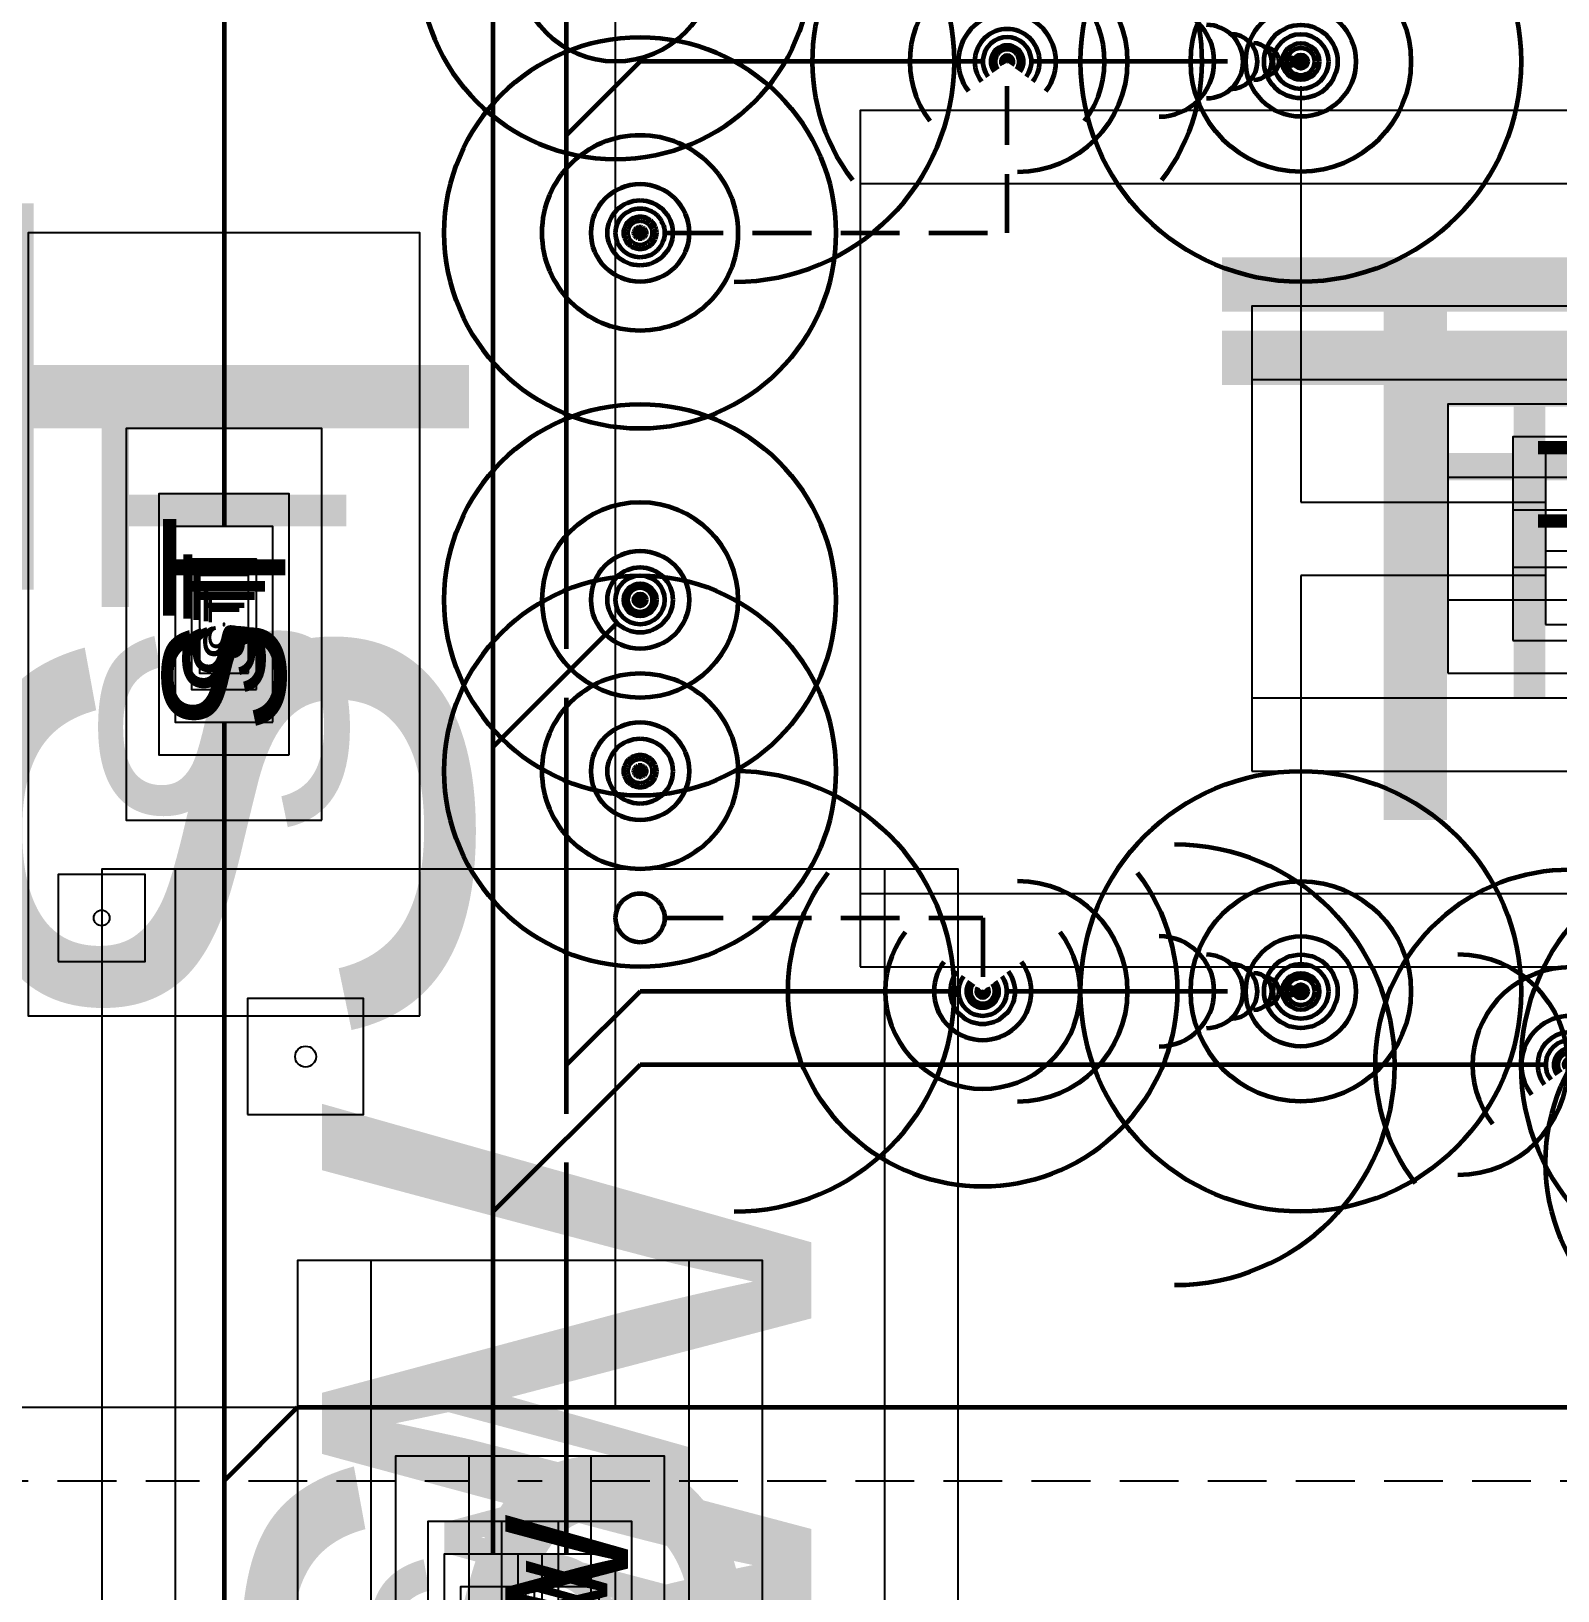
# Model space of a CAD drawing. Extents: x -3956 to 1666, y -2601 to 1886.
# Drawn here: x -837.6 to -650.5, y 681.2 to 872.5 of the extents above; entities that cross this region are included whole.
import ezdxf
from ezdxf.enums import TextEntityAlignment as Align

# ---------------------------------------------------------------- set-up
doc = ezdxf.new("R2010")
doc.units = 0
doc.header["$LTSCALE"] = 36
doc.header["$MEASUREMENT"] = 0
doc.linetypes.add('VENT', pattern=[0.30000000000000004, 0.2, -0.1])
for name, color, linetype in [('P-GD-N', 3, 'Continuous'), ('P-GD-N @ 128', 3, 'Continuous'), ('P-GD-N @ 96', 3, 'Continuous'), ('P-GV-N', 3, 'VENT'), ('P-TP-N', 4, 'Continuous'), ('P-TP-N @ 128', 4, 'Continuous'), ('P-TP-N @ 192', 4, 'Continuous'), ('P-TP-N @ 384', 4, 'Continuous'), ('P-TP-N @ 768', 4, 'Continuous'), ('P-TP-N @ 96', 4, 'Continuous')]:
    doc.layers.add(name, color=color, linetype=linetype)
for name, color, linetype, lineweight in [('P-KW-N', 1, 'Continuous', 60), ('P-KW-N @ 1 (1)', 1, 'Continuous', 60), ('P-KW-N @ 1 (2)', 1, 'Continuous', 60), ('P-KW-N @ 12', 1, 'Continuous', 60), ('P-KW-N @ 128', 1, 'Continuous', 60), ('P-KW-N @ 16', 1, 'Continuous', 60), ('P-KW-N @ 192', 1, 'Continuous', 60), ('P-KW-N @ 2', 1, 'Continuous', 60), ('P-KW-N @ 24', 1, 'Continuous', 60), ('P-KW-N @ 384', 1, 'Continuous', 60), ('P-KW-N @ 4', 1, 'Continuous', 60), ('P-KW-N @ 48', 1, 'Continuous', 60), ('P-KW-N @ 64', 1, 'Continuous', 60), ('P-KW-N @ 768', 1, 'Continuous', 60), ('P-KW-N @ 8', 1, 'Continuous', 60), ('P-KW-N @ 96', 1, 'Continuous', 60), ('P-SAN-N', 6, 'Continuous', 60), ('P-SAN-N @ 1 (1)', 6, 'Continuous', 60), ('P-SAN-N @ 1 (2)', 6, 'Continuous', 60), ('P-SAN-N @ 12', 6, 'Continuous', 60), ('P-SAN-N @ 128', 6, 'Continuous', 60), ('P-SAN-N @ 16', 6, 'Continuous', 60), ('P-SAN-N @ 192', 6, 'Continuous', 60), ('P-SAN-N @ 2', 6, 'Continuous', 60), ('P-SAN-N @ 24', 6, 'Continuous', 60), ('P-SAN-N @ 384', 6, 'Continuous', 60), ('P-SAN-N @ 4', 6, 'Continuous', 60), ('P-SAN-N @ 48', 6, 'Continuous', 60), ('P-SAN-N @ 64', 6, 'Continuous', 60), ('P-SAN-N @ 768', 6, 'Continuous', 60), ('P-SAN-N @ 8', 6, 'Continuous', 60), ('P-SAN-N @ 96', 6, 'Continuous', 60), ('P-SANV-N', 5, 'VENT', 60), ('P-SANV-N @ 1 (1)', 5, 'VENT', 60), ('P-SANV-N @ 1 (2)', 5, 'VENT', 60), ('P-SANV-N @ 12', 5, 'VENT', 60), ('P-SANV-N @ 128', 5, 'VENT', 60), ('P-SANV-N @ 16', 5, 'VENT', 60), ('P-SANV-N @ 192', 5, 'VENT', 60), ('P-SANV-N @ 2', 5, 'VENT', 60), ('P-SANV-N @ 24', 5, 'VENT', 60), ('P-SANV-N @ 384', 5, 'VENT', 60), ('P-SANV-N @ 4', 5, 'VENT', 60), ('P-SANV-N @ 48', 5, 'VENT', 60), ('P-SANV-N @ 64', 5, 'VENT', 60), ('P-SANV-N @ 768', 5, 'VENT', 60), ('P-SANV-N @ 8', 5, 'VENT', 60), ('P-SANV-N @ 96', 5, 'VENT', 60), ('P-STRM-N', 2, 'Continuous', 60), ('P-STRM-N @ 1 (1)', 2, 'Continuous', 60), ('P-STRM-N @ 1 (2)', 2, 'Continuous', 60), ('P-STRM-N @ 128', 2, 'Continuous', 60), ('P-STRM-N @ 192', 2, 'Continuous', 60), ('P-STRM-N @ 384', 2, 'Continuous', 60), ('P-STRM-N @ 48', 2, 'Continuous', 60), ('P-STRM-N @ 64', 2, 'Continuous', 60), ('P-STRM-N @ 768', 2, 'Continuous', 60), ('P-STRM-N @ 96', 2, 'Continuous', 60)]:
    doc.layers.add(name, color=color, linetype=linetype, lineweight=lineweight)
doc.styles.add('Arial', font='arial.ttf')

# ---------------------------------------------------------------- blocks, each defined once
blk = doc.blocks.new('*U17')
at = {"linetype": 'Continuous'}
blk.add_lwpolyline([(-0.05555774199920424, -0.05555774199920421), (0.05555774199920421, -0.05555774199920424), (0.05555774199920425, 0.05555774199920421), (-0.05555774199920416, 0.05555774199920427)], close=True, dxfattribs=at)
at = {"color": 7, "linetype": 'Continuous'}
blk.add_circle((0, 0), 0.01, dxfattribs=at)
blk = doc.blocks.new('*U1606')
at = {"layer": 'P-GD-N @ 128', "xscale": 128, "yscale": 128, "zscale": 128}
blk.add_blockref('*U17', (-804.0000000149366, 746.7428015229966), dxfattribs=at)
at = {"layer": 'P-GD-N @ 96', "xscale": 96, "yscale": 96, "zscale": 96}
blk.add_blockref('*U17', (-829.0000000149366, 763.7428015229962), dxfattribs=at)
blk = doc.blocks.new('*U7')
blk.add_circle((0, 0), 0.03125)
blk = doc.blocks.new('*U1681')
at = {"layer": 'P-KW-N @ 1 (1)'}
blk.add_blockref('*U7', (-766.0000000149366, 880.7428015229962), dxfattribs=at)
at = {"layer": 'P-KW-N @ 1 (2)'}
blk.add_blockref('*U7', (-766.0000000149366, 880.7428015229962), dxfattribs=at)
at = {"layer": 'P-KW-N @ 12', "xscale": 12, "yscale": 12, "zscale": 12}
blk.add_blockref('*U7', (-766.0000000149366, 880.7428015229962), dxfattribs=at)
at = {"layer": 'P-KW-N @ 128', "xscale": 128, "yscale": 128, "zscale": 128}
blk.add_blockref('*U7', (-766.0000000149366, 880.7428015229962), dxfattribs=at)
at = {"layer": 'P-KW-N @ 16', "xscale": 16, "yscale": 16, "zscale": 16}
blk.add_blockref('*U7', (-766.0000000149366, 880.7428015229962), dxfattribs=at)
at = {"layer": 'P-KW-N @ 192', "xscale": 192, "yscale": 192, "zscale": 192}
blk.add_blockref('*U7', (-766.0000000149366, 880.7428015229962), dxfattribs=at)
at = {"layer": 'P-KW-N @ 2', "xscale": 2, "yscale": 2, "zscale": 2}
blk.add_blockref('*U7', (-766.0000000149366, 880.7428015229962), dxfattribs=at)
at = {"layer": 'P-KW-N @ 24', "xscale": 24, "yscale": 24, "zscale": 24}
blk.add_blockref('*U7', (-766.0000000149366, 880.7428015229962), dxfattribs=at)
at = {"layer": 'P-KW-N @ 384', "xscale": 384, "yscale": 384, "zscale": 384}
blk.add_blockref('*U7', (-766.0000000149366, 880.7428015229962), dxfattribs=at)
at = {"layer": 'P-KW-N @ 4', "xscale": 4, "yscale": 4, "zscale": 4}
blk.add_blockref('*U7', (-766.0000000149366, 880.7428015229962), dxfattribs=at)
at = {"layer": 'P-KW-N @ 48', "xscale": 48, "yscale": 48, "zscale": 48}
blk.add_blockref('*U7', (-766.0000000149366, 880.7428015229962), dxfattribs=at)
at = {"layer": 'P-KW-N @ 64', "xscale": 64, "yscale": 64, "zscale": 64}
blk.add_blockref('*U7', (-766.0000000149366, 880.7428015229962), dxfattribs=at)
at = {"layer": 'P-KW-N @ 768', "xscale": 768, "yscale": 768, "zscale": 768}
blk.add_blockref('*U7', (-766.0000000149366, 880.7428015229962), dxfattribs=at)
at = {"layer": 'P-KW-N @ 8', "xscale": 8, "yscale": 8, "zscale": 8}
blk.add_blockref('*U7', (-766.0000000149366, 880.7428015229962), dxfattribs=at)
at = {"layer": 'P-KW-N @ 96', "xscale": 96, "yscale": 96, "zscale": 96}
blk.add_blockref('*U7', (-763.0000000149366, 883.7428015229962), dxfattribs=at)
blk = doc.blocks.new('*U20')
at = {"linetype": 'Continuous'}
blk.add_circle((0, 0), 0.03515625, dxfattribs=at)
blk.add_arc((0.09046299364832541, 2.556089733746285e-18), 0.03515625, 90, 270, dxfattribs=at)
blk = doc.blocks.new('*U1684')
at = {"layer": 'P-KW-N @ 1 (1)', "rotation": 180}
blk.add_blockref('*U20', (-682.0000000149366, 868.7428015229962), dxfattribs=at)
at = {"layer": 'P-KW-N @ 1 (2)', "rotation": 180}
blk.add_blockref('*U20', (-682.0000000149366, 868.7428015229962), dxfattribs=at)
at = {"layer": 'P-KW-N @ 12', "xscale": 12, "yscale": 12, "zscale": 12, "rotation": 180}
blk.add_blockref('*U20', (-682.0000000149366, 868.7428015229962), dxfattribs=at)
at = {"layer": 'P-KW-N @ 128', "xscale": 128, "yscale": 128, "zscale": 128, "rotation": 180}
blk.add_blockref('*U20', (-682.0000000149366, 868.7428015229962), dxfattribs=at)
at = {"layer": 'P-KW-N @ 16', "xscale": 16, "yscale": 16, "zscale": 16, "rotation": 180}
blk.add_blockref('*U20', (-682.0000000149366, 868.7428015229962), dxfattribs=at)
at = {"layer": 'P-KW-N @ 192', "xscale": 192, "yscale": 192, "zscale": 192, "rotation": 180}
blk.add_blockref('*U20', (-682.0000000149366, 868.7428015229962), dxfattribs=at)
at = {"layer": 'P-KW-N @ 2', "xscale": 2, "yscale": 2, "zscale": 2, "rotation": 180}
blk.add_blockref('*U20', (-682.0000000149366, 868.7428015229962), dxfattribs=at)
at = {"layer": 'P-KW-N @ 24', "xscale": 24, "yscale": 24, "zscale": 24, "rotation": 180}
blk.add_blockref('*U20', (-682.0000000149366, 868.7428015229962), dxfattribs=at)
at = {"layer": 'P-KW-N @ 384', "xscale": 384, "yscale": 384, "zscale": 384, "rotation": 180}
blk.add_blockref('*U20', (-682.0000000149366, 868.7428015229962), dxfattribs=at)
at = {"layer": 'P-KW-N @ 4', "xscale": 4, "yscale": 4, "zscale": 4, "rotation": 180}
blk.add_blockref('*U20', (-682.0000000149366, 868.7428015229962), dxfattribs=at)
at = {"layer": 'P-KW-N @ 48', "xscale": 48, "yscale": 48, "zscale": 48, "rotation": 180}
blk.add_blockref('*U20', (-682.0000000149366, 868.7428015229962), dxfattribs=at)
at = {"layer": 'P-KW-N @ 64', "xscale": 64, "yscale": 64, "zscale": 64, "rotation": 180}
blk.add_blockref('*U20', (-682.0000000149366, 868.7428015229962), dxfattribs=at)
at = {"layer": 'P-KW-N @ 768', "xscale": 768, "yscale": 768, "zscale": 768, "rotation": 180}
blk.add_blockref('*U20', (-682.0000000149366, 868.7428015229962), dxfattribs=at)
at = {"layer": 'P-KW-N @ 8', "xscale": 8, "yscale": 8, "zscale": 8, "rotation": 180}
blk.add_blockref('*U20', (-682.0000000149366, 868.7428015229962), dxfattribs=at)
at = {"layer": 'P-KW-N @ 96', "xscale": 96, "yscale": 96, "zscale": 96, "rotation": 180}
blk.add_blockref('*U20', (-682.0000000149366, 868.7428015229962), dxfattribs=at)
blk = doc.blocks.new('*U1685')
at = {"layer": 'P-KW-N @ 1 (1)', "rotation": 180}
blk.add_blockref('*U20', (-682.0000000149366, 754.7428015229962), dxfattribs=at)
at = {"layer": 'P-KW-N @ 1 (2)', "rotation": 180}
blk.add_blockref('*U20', (-682.0000000149366, 754.7428015229962), dxfattribs=at)
at = {"layer": 'P-KW-N @ 12', "xscale": 12, "yscale": 12, "zscale": 12, "rotation": 180}
blk.add_blockref('*U20', (-682.0000000149366, 754.7428015229962), dxfattribs=at)
at = {"layer": 'P-KW-N @ 128', "xscale": 128, "yscale": 128, "zscale": 128, "rotation": 180}
blk.add_blockref('*U20', (-682.0000000149366, 754.7428015229962), dxfattribs=at)
at = {"layer": 'P-KW-N @ 16', "xscale": 16, "yscale": 16, "zscale": 16, "rotation": 180}
blk.add_blockref('*U20', (-682.0000000149366, 754.7428015229962), dxfattribs=at)
at = {"layer": 'P-KW-N @ 192', "xscale": 192, "yscale": 192, "zscale": 192, "rotation": 180}
blk.add_blockref('*U20', (-682.0000000149366, 754.7428015229962), dxfattribs=at)
at = {"layer": 'P-KW-N @ 2', "xscale": 2, "yscale": 2, "zscale": 2, "rotation": 180}
blk.add_blockref('*U20', (-682.0000000149366, 754.7428015229962), dxfattribs=at)
at = {"layer": 'P-KW-N @ 24', "xscale": 24, "yscale": 24, "zscale": 24, "rotation": 180}
blk.add_blockref('*U20', (-682.0000000149366, 754.7428015229962), dxfattribs=at)
at = {"layer": 'P-KW-N @ 384', "xscale": 384, "yscale": 384, "zscale": 384, "rotation": 180}
blk.add_blockref('*U20', (-682.0000000149366, 754.7428015229962), dxfattribs=at)
at = {"layer": 'P-KW-N @ 4', "xscale": 4, "yscale": 4, "zscale": 4, "rotation": 180}
blk.add_blockref('*U20', (-682.0000000149366, 754.7428015229962), dxfattribs=at)
at = {"layer": 'P-KW-N @ 48', "xscale": 48, "yscale": 48, "zscale": 48, "rotation": 180}
blk.add_blockref('*U20', (-682.0000000149366, 754.7428015229962), dxfattribs=at)
at = {"layer": 'P-KW-N @ 64', "xscale": 64, "yscale": 64, "zscale": 64, "rotation": 180}
blk.add_blockref('*U20', (-682.0000000149366, 754.7428015229962), dxfattribs=at)
at = {"layer": 'P-KW-N @ 768', "xscale": 768, "yscale": 768, "zscale": 768, "rotation": 180}
blk.add_blockref('*U20', (-682.0000000149366, 754.7428015229962), dxfattribs=at)
at = {"layer": 'P-KW-N @ 8', "xscale": 8, "yscale": 8, "zscale": 8, "rotation": 180}
blk.add_blockref('*U20', (-682.0000000149366, 754.7428015229962), dxfattribs=at)
at = {"layer": 'P-KW-N @ 96', "xscale": 96, "yscale": 96, "zscale": 96, "rotation": 180}
blk.add_blockref('*U20', (-682.0000000149366, 754.7428015229962), dxfattribs=at)
blk = doc.blocks.new('*U1686')
at = {"layer": 'P-SAN-N @ 1 (1)'}
blk.add_blockref('*U7', (-763.0000000149366, 802.7428015229962), dxfattribs=at)
at = {"layer": 'P-SAN-N @ 1 (2)'}
blk.add_blockref('*U7', (-763.0000000149366, 802.7428015229962), dxfattribs=at)
at = {"layer": 'P-SAN-N @ 12', "xscale": 12, "yscale": 12, "zscale": 12}
blk.add_blockref('*U7', (-763.0000000149366, 802.7428015229962), dxfattribs=at)
at = {"layer": 'P-SAN-N @ 128', "xscale": 128, "yscale": 128, "zscale": 128}
blk.add_blockref('*U7', (-763.0000000149366, 802.7428015229962), dxfattribs=at)
at = {"layer": 'P-SAN-N @ 16', "xscale": 16, "yscale": 16, "zscale": 16}
blk.add_blockref('*U7', (-763.0000000149366, 802.7428015229962), dxfattribs=at)
at = {"layer": 'P-SAN-N @ 192', "xscale": 192, "yscale": 192, "zscale": 192}
blk.add_blockref('*U7', (-763.0000000149366, 802.7428015229962), dxfattribs=at)
at = {"layer": 'P-SAN-N @ 2', "xscale": 2, "yscale": 2, "zscale": 2}
blk.add_blockref('*U7', (-763.0000000149366, 802.7428015229962), dxfattribs=at)
at = {"layer": 'P-SAN-N @ 24', "xscale": 24, "yscale": 24, "zscale": 24}
blk.add_blockref('*U7', (-763.0000000149366, 802.7428015229962), dxfattribs=at)
at = {"layer": 'P-SAN-N @ 384', "xscale": 384, "yscale": 384, "zscale": 384}
blk.add_blockref('*U7', (-763.0000000149366, 802.7428015229962), dxfattribs=at)
at = {"layer": 'P-SAN-N @ 4', "xscale": 4, "yscale": 4, "zscale": 4}
blk.add_blockref('*U7', (-763.0000000149366, 802.7428015229962), dxfattribs=at)
at = {"layer": 'P-SAN-N @ 48', "xscale": 48, "yscale": 48, "zscale": 48}
blk.add_blockref('*U7', (-763.0000000149366, 802.7428015229962), dxfattribs=at)
at = {"layer": 'P-SAN-N @ 64', "xscale": 64, "yscale": 64, "zscale": 64}
blk.add_blockref('*U7', (-763.0000000149366, 802.7428015229962), dxfattribs=at)
at = {"layer": 'P-SAN-N @ 768', "xscale": 768, "yscale": 768, "zscale": 768}
blk.add_blockref('*U7', (-763.0000000149366, 802.7428015229962), dxfattribs=at)
at = {"layer": 'P-SAN-N @ 8', "xscale": 8, "yscale": 8, "zscale": 8}
blk.add_blockref('*U7', (-763.0000000149366, 802.7428015229962), dxfattribs=at)
at = {"layer": 'P-SAN-N @ 96', "xscale": 96, "yscale": 96, "zscale": 96}
blk.add_blockref('*U7', (-763.0000000149366, 802.7428015229962), dxfattribs=at)
blk = doc.blocks.new('*U1687')
at = {"layer": 'P-SAN-N @ 1 (1)', "rotation": 180}
blk.add_blockref('*U20', (-628.0000000149366, 745.7428015229962), dxfattribs=at)
at = {"layer": 'P-SAN-N @ 1 (2)', "rotation": 180}
blk.add_blockref('*U20', (-628.0000000149366, 745.7428015229962), dxfattribs=at)
at = {"layer": 'P-SAN-N @ 12', "xscale": 12, "yscale": 12, "zscale": 12, "rotation": 180}
blk.add_blockref('*U20', (-628.0000000149366, 745.7428015229962), dxfattribs=at)
at = {"layer": 'P-SAN-N @ 128', "xscale": 128, "yscale": 128, "zscale": 128, "rotation": 180}
blk.add_blockref('*U20', (-628.0000000149366, 745.7428015229962), dxfattribs=at)
at = {"layer": 'P-SAN-N @ 16', "xscale": 16, "yscale": 16, "zscale": 16, "rotation": 180}
blk.add_blockref('*U20', (-628.0000000149366, 745.7428015229962), dxfattribs=at)
at = {"layer": 'P-SAN-N @ 192', "xscale": 192, "yscale": 192, "zscale": 192, "rotation": 180}
blk.add_blockref('*U20', (-628.0000000149366, 745.7428015229962), dxfattribs=at)
at = {"layer": 'P-SAN-N @ 2', "xscale": 2, "yscale": 2, "zscale": 2, "rotation": 180}
blk.add_blockref('*U20', (-628.0000000149366, 745.7428015229962), dxfattribs=at)
at = {"layer": 'P-SAN-N @ 24', "xscale": 24, "yscale": 24, "zscale": 24, "rotation": 180}
blk.add_blockref('*U20', (-628.0000000149366, 745.7428015229962), dxfattribs=at)
at = {"layer": 'P-SAN-N @ 384', "xscale": 384, "yscale": 384, "zscale": 384, "rotation": 180}
blk.add_blockref('*U20', (-628.0000000149366, 745.7428015229962), dxfattribs=at)
at = {"layer": 'P-SAN-N @ 4', "xscale": 4, "yscale": 4, "zscale": 4, "rotation": 180}
blk.add_blockref('*U20', (-628.0000000149366, 745.7428015229962), dxfattribs=at)
at = {"layer": 'P-SAN-N @ 48', "xscale": 48, "yscale": 48, "zscale": 48, "rotation": 180}
blk.add_blockref('*U20', (-628.0000000149366, 745.7428015229962), dxfattribs=at)
at = {"layer": 'P-SAN-N @ 64', "xscale": 64, "yscale": 64, "zscale": 64, "rotation": 180}
blk.add_blockref('*U20', (-628.0000000149366, 745.7428015229962), dxfattribs=at)
at = {"layer": 'P-SAN-N @ 768', "xscale": 768, "yscale": 768, "zscale": 768, "rotation": 180}
blk.add_blockref('*U20', (-628.0000000149366, 745.7428015229962), dxfattribs=at)
at = {"layer": 'P-SAN-N @ 8', "xscale": 8, "yscale": 8, "zscale": 8, "rotation": 180}
blk.add_blockref('*U20', (-628.0000000149366, 745.7428015229962), dxfattribs=at)
at = {"layer": 'P-SAN-N @ 96', "xscale": 96, "yscale": 96, "zscale": 96, "rotation": 180}
blk.add_blockref('*U20', (-628.0000000149366, 745.7428015229962), dxfattribs=at)
blk = doc.blocks.new('*U1712')
at = {"layer": 'P-SANV-N @ 1 (1)'}
blk.add_blockref('*U7', (-628.0000000149366, 733.7428015229962), dxfattribs=at)
at = {"layer": 'P-SANV-N @ 1 (2)'}
blk.add_blockref('*U7', (-628.0000000149366, 733.7428015229962), dxfattribs=at)
at = {"layer": 'P-SANV-N @ 12', "xscale": 12, "yscale": 12, "zscale": 12}
blk.add_blockref('*U7', (-628.0000000149366, 733.7428015229962), dxfattribs=at)
at = {"layer": 'P-SANV-N @ 128', "xscale": 128, "yscale": 128, "zscale": 128}
blk.add_blockref('*U7', (-628.0000000149366, 733.7428015229962), dxfattribs=at)
at = {"layer": 'P-SANV-N @ 16', "xscale": 16, "yscale": 16, "zscale": 16}
blk.add_blockref('*U7', (-628.0000000149366, 733.7428015229962), dxfattribs=at)
at = {"layer": 'P-SANV-N @ 192', "xscale": 192, "yscale": 192, "zscale": 192}
blk.add_blockref('*U7', (-628.0000000149366, 733.7428015229962), dxfattribs=at)
at = {"layer": 'P-SANV-N @ 2', "xscale": 2, "yscale": 2, "zscale": 2}
blk.add_blockref('*U7', (-628.0000000149366, 733.7428015229962), dxfattribs=at)
at = {"layer": 'P-SANV-N @ 24', "xscale": 24, "yscale": 24, "zscale": 24}
blk.add_blockref('*U7', (-628.0000000149366, 733.7428015229962), dxfattribs=at)
at = {"layer": 'P-SANV-N @ 384', "xscale": 384, "yscale": 384, "zscale": 384}
blk.add_blockref('*U7', (-628.0000000149366, 733.7428015229962), dxfattribs=at)
at = {"layer": 'P-SANV-N @ 4', "xscale": 4, "yscale": 4, "zscale": 4}
blk.add_blockref('*U7', (-628.0000000149366, 733.7428015229962), dxfattribs=at)
at = {"layer": 'P-SANV-N @ 48', "xscale": 48, "yscale": 48, "zscale": 48}
blk.add_blockref('*U7', (-628.0000000149366, 733.7428015229962), dxfattribs=at)
at = {"layer": 'P-SANV-N @ 64', "xscale": 64, "yscale": 64, "zscale": 64}
blk.add_blockref('*U7', (-628.0000000149366, 733.7428015229962), dxfattribs=at)
at = {"layer": 'P-SANV-N @ 768', "xscale": 768, "yscale": 768, "zscale": 768}
blk.add_blockref('*U7', (-628.0000000149366, 733.7428015229962), dxfattribs=at)
at = {"layer": 'P-SANV-N @ 8', "xscale": 8, "yscale": 8, "zscale": 8}
blk.add_blockref('*U7', (-628.0000000149366, 733.7428015229962), dxfattribs=at)
at = {"layer": 'P-SANV-N @ 96', "xscale": 96, "yscale": 96, "zscale": 96}
blk.add_blockref('*U7', (-628.0000000149366, 733.7428015229962), dxfattribs=at)
blk = doc.blocks.new('*U1713')
at = {"layer": 'P-SANV-N @ 1 (1)'}
blk.add_blockref('*U7', (-763.0000000149366, 781.7428015229962), dxfattribs=at)
at = {"layer": 'P-SANV-N @ 1 (2)'}
blk.add_blockref('*U7', (-763.0000000149366, 781.7428015229962), dxfattribs=at)
at = {"layer": 'P-SANV-N @ 12', "xscale": 12, "yscale": 12, "zscale": 12}
blk.add_blockref('*U7', (-763.0000000149366, 781.7428015229962), dxfattribs=at)
at = {"layer": 'P-SANV-N @ 128', "xscale": 128, "yscale": 128, "zscale": 128}
blk.add_blockref('*U7', (-763.0000000149366, 781.7428015229962), dxfattribs=at)
at = {"layer": 'P-SANV-N @ 16', "xscale": 16, "yscale": 16, "zscale": 16}
blk.add_blockref('*U7', (-763.0000000149366, 781.7428015229962), dxfattribs=at)
at = {"layer": 'P-SANV-N @ 192', "xscale": 192, "yscale": 192, "zscale": 192}
blk.add_blockref('*U7', (-763.0000000149366, 781.7428015229962), dxfattribs=at)
at = {"layer": 'P-SANV-N @ 2', "xscale": 2, "yscale": 2, "zscale": 2}
blk.add_blockref('*U7', (-763.0000000149366, 781.7428015229962), dxfattribs=at)
at = {"layer": 'P-SANV-N @ 24', "xscale": 24, "yscale": 24, "zscale": 24}
blk.add_blockref('*U7', (-763.0000000149366, 781.7428015229962), dxfattribs=at)
at = {"layer": 'P-SANV-N @ 384', "xscale": 384, "yscale": 384, "zscale": 384}
blk.add_blockref('*U7', (-763.0000000149366, 781.7428015229962), dxfattribs=at)
at = {"layer": 'P-SANV-N @ 4', "xscale": 4, "yscale": 4, "zscale": 4}
blk.add_blockref('*U7', (-763.0000000149366, 781.7428015229962), dxfattribs=at)
at = {"layer": 'P-SANV-N @ 48', "xscale": 48, "yscale": 48, "zscale": 48}
blk.add_blockref('*U7', (-763.0000000149366, 781.7428015229962), dxfattribs=at)
at = {"layer": 'P-SANV-N @ 64', "xscale": 64, "yscale": 64, "zscale": 64}
blk.add_blockref('*U7', (-763.0000000149366, 781.7428015229962), dxfattribs=at)
at = {"layer": 'P-SANV-N @ 768', "xscale": 768, "yscale": 768, "zscale": 768}
blk.add_blockref('*U7', (-763.0000000149366, 781.7428015229962), dxfattribs=at)
at = {"layer": 'P-SANV-N @ 8', "xscale": 8, "yscale": 8, "zscale": 8}
blk.add_blockref('*U7', (-763.0000000149366, 781.7428015229962), dxfattribs=at)
at = {"layer": 'P-SANV-N @ 96', "xscale": 96, "yscale": 96, "zscale": 96}
blk.add_blockref('*U7', (-763.0000000149366, 763.7428015229962), dxfattribs=at)
blk = doc.blocks.new('*U1714')
at = {"layer": 'P-SANV-N @ 1 (1)'}
blk.add_blockref('*U7', (-763.0000000149366, 847.7428015229962), dxfattribs=at)
at = {"layer": 'P-SANV-N @ 1 (2)'}
blk.add_blockref('*U7', (-763.0000000149366, 847.7428015229962), dxfattribs=at)
at = {"layer": 'P-SANV-N @ 12', "xscale": 12, "yscale": 12, "zscale": 12}
blk.add_blockref('*U7', (-763.0000000149366, 847.7428015229962), dxfattribs=at)
at = {"layer": 'P-SANV-N @ 128', "xscale": 128, "yscale": 128, "zscale": 128}
blk.add_blockref('*U7', (-763.0000000149366, 847.7428015229962), dxfattribs=at)
at = {"layer": 'P-SANV-N @ 16', "xscale": 16, "yscale": 16, "zscale": 16}
blk.add_blockref('*U7', (-763.0000000149366, 847.7428015229962), dxfattribs=at)
at = {"layer": 'P-SANV-N @ 192', "xscale": 192, "yscale": 192, "zscale": 192}
blk.add_blockref('*U7', (-763.0000000149366, 847.7428015229962), dxfattribs=at)
at = {"layer": 'P-SANV-N @ 2', "xscale": 2, "yscale": 2, "zscale": 2}
blk.add_blockref('*U7', (-763.0000000149366, 847.7428015229962), dxfattribs=at)
at = {"layer": 'P-SANV-N @ 24', "xscale": 24, "yscale": 24, "zscale": 24}
blk.add_blockref('*U7', (-763.0000000149366, 847.7428015229962), dxfattribs=at)
at = {"layer": 'P-SANV-N @ 384', "xscale": 384, "yscale": 384, "zscale": 384}
blk.add_blockref('*U7', (-763.0000000149366, 847.7428015229962), dxfattribs=at)
at = {"layer": 'P-SANV-N @ 4', "xscale": 4, "yscale": 4, "zscale": 4}
blk.add_blockref('*U7', (-763.0000000149366, 847.7428015229962), dxfattribs=at)
at = {"layer": 'P-SANV-N @ 48', "xscale": 48, "yscale": 48, "zscale": 48}
blk.add_blockref('*U7', (-763.0000000149366, 847.7428015229962), dxfattribs=at)
at = {"layer": 'P-SANV-N @ 64', "xscale": 64, "yscale": 64, "zscale": 64}
blk.add_blockref('*U7', (-763.0000000149366, 847.7428015229962), dxfattribs=at)
at = {"layer": 'P-SANV-N @ 768', "xscale": 768, "yscale": 768, "zscale": 768}
blk.add_blockref('*U7', (-763.0000000149366, 847.7428015229962), dxfattribs=at)
at = {"layer": 'P-SANV-N @ 8', "xscale": 8, "yscale": 8, "zscale": 8}
blk.add_blockref('*U7', (-763.0000000149366, 847.7428015229962), dxfattribs=at)
at = {"layer": 'P-SANV-N @ 96', "xscale": 96, "yscale": 96, "zscale": 96}
blk.add_blockref('*U7', (-763.0000000149366, 847.7428015229962), dxfattribs=at)
blk = doc.blocks.new('*U87')
at = {"layer": 'DEFPOINTS'}
blk.add_lwpolyline([(-0.125, -0.06249999999999999), (0.125, -0.06249999999999998), (0.125, 0.06250000000000003), (-0.125, 0.0625)], close=True, dxfattribs=at)
at = {"style": 'Arial'}
blk.add_text('KW', height=0.078125, dxfattribs=at).set_placement((-4.679650337079282e-17, 1.387778780781446e-17), align=Align.MIDDLE)
blk = doc.blocks.new('*U1752')
at = {"layer": 'P-KW-N @ 1 (1)', "linetype": 'ByBlock', "lineweight": -2, "rotation": 90}
blk.add_blockref('*U87', (-772.0000000149366, 673.7428015229962), dxfattribs=at)
at = {"layer": 'P-KW-N @ 1 (2)', "linetype": 'ByBlock', "lineweight": -2, "rotation": 90}
blk.add_blockref('*U87', (-772.0000000149366, 673.7428015229962), dxfattribs=at)
at = {"layer": 'P-KW-N @ 128', "linetype": 'ByBlock', "lineweight": -2, "xscale": 128, "yscale": 128, "zscale": 128, "rotation": 90}
blk.add_blockref('*U87', (-772.0000000149366, 673.7428015229962), dxfattribs=at)
at = {"layer": 'P-KW-N @ 192', "linetype": 'ByBlock', "lineweight": -2, "xscale": 192, "yscale": 192, "zscale": 192, "rotation": 90}
blk.add_blockref('*U87', (-772.0000000149366, 673.7428015229962), dxfattribs=at)
at = {"layer": 'P-KW-N @ 384', "linetype": 'ByBlock', "lineweight": -2, "xscale": 384, "yscale": 384, "zscale": 384, "rotation": 90}
blk.add_blockref('*U87', (-772.0000000149366, 673.7428015229962), dxfattribs=at)
at = {"layer": 'P-KW-N @ 48', "linetype": 'ByBlock', "lineweight": -2, "xscale": 48, "yscale": 48, "zscale": 48, "rotation": 90}
blk.add_blockref('*U87', (-772.0000000149366, 673.7428015229962), dxfattribs=at)
at = {"layer": 'P-KW-N @ 64', "linetype": 'ByBlock', "lineweight": -2, "xscale": 64, "yscale": 64, "zscale": 64, "rotation": 90}
blk.add_blockref('*U87', (-772.0000000149366, 673.7428015229962), dxfattribs=at)
at = {"layer": 'P-KW-N @ 768', "linetype": 'ByBlock', "lineweight": -2, "xscale": 768, "yscale": 768, "zscale": 768, "rotation": 90}
blk.add_blockref('*U87', (-772.0000000149366, 673.7428015229962), dxfattribs=at)
at = {"layer": 'P-KW-N @ 96', "linetype": 'ByBlock', "lineweight": -2, "xscale": 96, "yscale": 96, "zscale": 96, "rotation": 90}
blk.add_blockref('*U87', (-772.0000000149366, 673.7428015229962), dxfattribs=at)
blk = doc.blocks.new('*U68')
at = {"layer": 'DEFPOINTS'}
blk.add_lwpolyline([(-0.125, -0.06249999999999999), (0.125, -0.06249999999999998), (0.125, 0.06250000000000003), (-0.125, 0.0625)], close=True, dxfattribs=at)
at = {"style": 'Arial'}
blk.add_text('S', height=0.078125, dxfattribs=at).set_placement((-2.383437588677995e-17, 0), align=Align.MIDDLE)
blk = doc.blocks.new('*U1753')
at = {"layer": 'P-SAN-N @ 1 (1)', "linetype": 'ByBlock', "lineweight": -2, "rotation": 90}
blk.add_blockref('*U68', (-781.0000000149366, 673.7428015229962), dxfattribs=at)
at = {"layer": 'P-SAN-N @ 1 (2)', "linetype": 'ByBlock', "lineweight": -2, "rotation": 90}
blk.add_blockref('*U68', (-781.0000000149366, 673.7428015229962), dxfattribs=at)
at = {"layer": 'P-SAN-N @ 128', "linetype": 'ByBlock', "lineweight": -2, "xscale": 128, "yscale": 128, "zscale": 128, "rotation": 90}
blk.add_blockref('*U68', (-781.0000000149366, 673.7428015229962), dxfattribs=at)
at = {"layer": 'P-SAN-N @ 192', "linetype": 'ByBlock', "lineweight": -2, "xscale": 192, "yscale": 192, "zscale": 192, "rotation": 90}
blk.add_blockref('*U68', (-781.0000000149366, 673.7428015229962), dxfattribs=at)
at = {"layer": 'P-SAN-N @ 384', "linetype": 'ByBlock', "lineweight": -2, "xscale": 384, "yscale": 384, "zscale": 384, "rotation": 90}
blk.add_blockref('*U68', (-781.0000000149366, 673.7428015229962), dxfattribs=at)
at = {"layer": 'P-SAN-N @ 48', "linetype": 'ByBlock', "lineweight": -2, "xscale": 48, "yscale": 48, "zscale": 48, "rotation": 90}
blk.add_blockref('*U68', (-781.0000000149366, 673.7428015229962), dxfattribs=at)
at = {"layer": 'P-SAN-N @ 64', "linetype": 'ByBlock', "lineweight": -2, "xscale": 64, "yscale": 64, "zscale": 64, "rotation": 90}
blk.add_blockref('*U68', (-781.0000000149366, 673.7428015229962), dxfattribs=at)
at = {"layer": 'P-SAN-N @ 768', "linetype": 'ByBlock', "lineweight": -2, "xscale": 768, "yscale": 768, "zscale": 768, "rotation": 90}
blk.add_blockref('*U68', (-781.0000000149366, 673.7428015229962), dxfattribs=at)
at = {"layer": 'P-SAN-N @ 96', "linetype": 'ByBlock', "lineweight": -2, "xscale": 96, "yscale": 96, "zscale": 96, "rotation": 90}
blk.add_blockref('*U68', (-781.0000000149366, 673.7428015229962), dxfattribs=at)
blk = doc.blocks.new('*U13')
at = {"linetype": 'Continuous'}
blk.add_arc((0, 0), 0.03111555437015312, 232.5669694738212, 127.4330305261797, dxfattribs=at)
blk = doc.blocks.new('*U1761')
at = {"layer": 'P-KW-N @ 1 (1)', "rotation": 89.99999999999999}
blk.add_blockref('*U13', (-718.0000000149366, 868.7428015229962), dxfattribs=at)
at = {"layer": 'P-KW-N @ 1 (2)', "rotation": 89.99999999999999}
blk.add_blockref('*U13', (-718.0000000149366, 868.7428015229962), dxfattribs=at)
at = {"layer": 'P-KW-N @ 12', "xscale": 12, "yscale": 12, "zscale": 12, "rotation": 89.99999999999999}
blk.add_blockref('*U13', (-718.0000000149366, 868.7428015229962), dxfattribs=at)
at = {"layer": 'P-KW-N @ 128', "xscale": 128, "yscale": 128, "zscale": 128, "rotation": 89.99999999999999}
blk.add_blockref('*U13', (-718.0000000149366, 868.7428015229962), dxfattribs=at)
at = {"layer": 'P-KW-N @ 16', "xscale": 16, "yscale": 16, "zscale": 16, "rotation": 89.99999999999999}
blk.add_blockref('*U13', (-718.0000000149366, 868.7428015229962), dxfattribs=at)
at = {"layer": 'P-KW-N @ 192', "xscale": 192, "yscale": 192, "zscale": 192, "rotation": 89.99999999999999}
blk.add_blockref('*U13', (-718.0000000149366, 868.7428015229962), dxfattribs=at)
at = {"layer": 'P-KW-N @ 2', "xscale": 2, "yscale": 2, "zscale": 2, "rotation": 89.99999999999999}
blk.add_blockref('*U13', (-718.0000000149366, 868.7428015229962), dxfattribs=at)
at = {"layer": 'P-KW-N @ 24', "xscale": 24, "yscale": 24, "zscale": 24, "rotation": 89.99999999999999}
blk.add_blockref('*U13', (-718.0000000149366, 868.7428015229962), dxfattribs=at)
at = {"layer": 'P-KW-N @ 384', "xscale": 384, "yscale": 384, "zscale": 384, "rotation": 89.99999999999999}
blk.add_blockref('*U13', (-718.0000000149366, 868.7428015229962), dxfattribs=at)
at = {"layer": 'P-KW-N @ 4', "xscale": 4, "yscale": 4, "zscale": 4, "rotation": 89.99999999999999}
blk.add_blockref('*U13', (-718.0000000149366, 868.7428015229962), dxfattribs=at)
at = {"layer": 'P-KW-N @ 48', "xscale": 48, "yscale": 48, "zscale": 48, "rotation": 89.99999999999999}
blk.add_blockref('*U13', (-718.0000000149366, 868.7428015229962), dxfattribs=at)
at = {"layer": 'P-KW-N @ 64', "xscale": 64, "yscale": 64, "zscale": 64, "rotation": 89.99999999999999}
blk.add_blockref('*U13', (-718.0000000149366, 868.7428015229962), dxfattribs=at)
at = {"layer": 'P-KW-N @ 768', "xscale": 768, "yscale": 768, "zscale": 768, "rotation": 89.99999999999999}
blk.add_blockref('*U13', (-718.0000000149366, 868.7428015229962), dxfattribs=at)
at = {"layer": 'P-KW-N @ 8', "xscale": 8, "yscale": 8, "zscale": 8, "rotation": 89.99999999999999}
blk.add_blockref('*U13', (-718.0000000149366, 868.7428015229962), dxfattribs=at)
at = {"layer": 'P-KW-N @ 96', "xscale": 96, "yscale": 96, "zscale": 96, "rotation": 89.99999999999999}
blk.add_blockref('*U13', (-718.0000000149366, 868.7428015229962), dxfattribs=at)
blk = doc.blocks.new('*U1762')
at = {"layer": 'P-KW-N @ 1 (1)', "rotation": 270}
blk.add_blockref('*U13', (-721.0000000149366, 754.7428015229962), dxfattribs=at)
at = {"layer": 'P-KW-N @ 1 (2)', "rotation": 270}
blk.add_blockref('*U13', (-721.0000000149366, 754.7428015229962), dxfattribs=at)
at = {"layer": 'P-KW-N @ 12', "xscale": 12, "yscale": 12, "zscale": 12, "rotation": 270}
blk.add_blockref('*U13', (-721.0000000149366, 754.7428015229962), dxfattribs=at)
at = {"layer": 'P-KW-N @ 128', "xscale": 128, "yscale": 128, "zscale": 128, "rotation": 270}
blk.add_blockref('*U13', (-721.0000000149366, 754.7428015229962), dxfattribs=at)
at = {"layer": 'P-KW-N @ 16', "xscale": 16, "yscale": 16, "zscale": 16, "rotation": 270}
blk.add_blockref('*U13', (-721.0000000149366, 754.7428015229962), dxfattribs=at)
at = {"layer": 'P-KW-N @ 192', "xscale": 192, "yscale": 192, "zscale": 192, "rotation": 270}
blk.add_blockref('*U13', (-721.0000000149366, 754.7428015229962), dxfattribs=at)
at = {"layer": 'P-KW-N @ 2', "xscale": 2, "yscale": 2, "zscale": 2, "rotation": 270}
blk.add_blockref('*U13', (-721.0000000149366, 754.7428015229962), dxfattribs=at)
at = {"layer": 'P-KW-N @ 24', "xscale": 24, "yscale": 24, "zscale": 24, "rotation": 270}
blk.add_blockref('*U13', (-721.0000000149366, 754.7428015229962), dxfattribs=at)
at = {"layer": 'P-KW-N @ 384', "xscale": 384, "yscale": 384, "zscale": 384, "rotation": 270}
blk.add_blockref('*U13', (-721.0000000149366, 754.7428015229962), dxfattribs=at)
at = {"layer": 'P-KW-N @ 4', "xscale": 4, "yscale": 4, "zscale": 4, "rotation": 270}
blk.add_blockref('*U13', (-721.0000000149366, 754.7428015229962), dxfattribs=at)
at = {"layer": 'P-KW-N @ 48', "xscale": 48, "yscale": 48, "zscale": 48, "rotation": 270}
blk.add_blockref('*U13', (-721.0000000149366, 754.7428015229962), dxfattribs=at)
at = {"layer": 'P-KW-N @ 64', "xscale": 64, "yscale": 64, "zscale": 64, "rotation": 270}
blk.add_blockref('*U13', (-721.0000000149366, 754.7428015229962), dxfattribs=at)
at = {"layer": 'P-KW-N @ 768', "xscale": 768, "yscale": 768, "zscale": 768, "rotation": 270}
blk.add_blockref('*U13', (-721.0000000149366, 754.7428015229962), dxfattribs=at)
at = {"layer": 'P-KW-N @ 8', "xscale": 8, "yscale": 8, "zscale": 8, "rotation": 270}
blk.add_blockref('*U13', (-721.0000000149366, 754.7428015229962), dxfattribs=at)
at = {"layer": 'P-KW-N @ 96', "xscale": 96, "yscale": 96, "zscale": 96, "rotation": 270}
blk.add_blockref('*U13', (-721.0000000149366, 754.7428015229962), dxfattribs=at)
blk = doc.blocks.new('*U1763')
at = {"layer": 'P-SAN-N @ 1 (1)', "rotation": 89.99999999999999}
blk.add_blockref('*U13', (-649.0000000149366, 745.7428015229962), dxfattribs=at)
at = {"layer": 'P-SAN-N @ 1 (2)', "rotation": 89.99999999999999}
blk.add_blockref('*U13', (-649.0000000149366, 745.7428015229962), dxfattribs=at)
at = {"layer": 'P-SAN-N @ 12', "xscale": 12, "yscale": 12, "zscale": 12, "rotation": 89.99999999999999}
blk.add_blockref('*U13', (-649.0000000149366, 745.7428015229962), dxfattribs=at)
at = {"layer": 'P-SAN-N @ 128', "xscale": 128, "yscale": 128, "zscale": 128, "rotation": 89.99999999999999}
blk.add_blockref('*U13', (-649.0000000149366, 745.7428015229962), dxfattribs=at)
at = {"layer": 'P-SAN-N @ 16', "xscale": 16, "yscale": 16, "zscale": 16, "rotation": 89.99999999999999}
blk.add_blockref('*U13', (-649.0000000149366, 745.7428015229962), dxfattribs=at)
at = {"layer": 'P-SAN-N @ 192', "xscale": 192, "yscale": 192, "zscale": 192, "rotation": 89.99999999999999}
blk.add_blockref('*U13', (-649.0000000149366, 745.7428015229962), dxfattribs=at)
at = {"layer": 'P-SAN-N @ 2', "xscale": 2, "yscale": 2, "zscale": 2, "rotation": 89.99999999999999}
blk.add_blockref('*U13', (-649.0000000149366, 745.7428015229962), dxfattribs=at)
at = {"layer": 'P-SAN-N @ 24', "xscale": 24, "yscale": 24, "zscale": 24, "rotation": 89.99999999999999}
blk.add_blockref('*U13', (-649.0000000149366, 745.7428015229962), dxfattribs=at)
at = {"layer": 'P-SAN-N @ 384', "xscale": 384, "yscale": 384, "zscale": 384, "rotation": 89.99999999999999}
blk.add_blockref('*U13', (-649.0000000149366, 745.7428015229962), dxfattribs=at)
at = {"layer": 'P-SAN-N @ 4', "xscale": 4, "yscale": 4, "zscale": 4, "rotation": 89.99999999999999}
blk.add_blockref('*U13', (-649.0000000149366, 745.7428015229962), dxfattribs=at)
at = {"layer": 'P-SAN-N @ 48', "xscale": 48, "yscale": 48, "zscale": 48, "rotation": 89.99999999999999}
blk.add_blockref('*U13', (-649.0000000149366, 745.7428015229962), dxfattribs=at)
at = {"layer": 'P-SAN-N @ 64', "xscale": 64, "yscale": 64, "zscale": 64, "rotation": 89.99999999999999}
blk.add_blockref('*U13', (-649.0000000149366, 745.7428015229962), dxfattribs=at)
at = {"layer": 'P-SAN-N @ 768', "xscale": 768, "yscale": 768, "zscale": 768, "rotation": 89.99999999999999}
blk.add_blockref('*U13', (-649.0000000149366, 745.7428015229962), dxfattribs=at)
at = {"layer": 'P-SAN-N @ 8', "xscale": 8, "yscale": 8, "zscale": 8, "rotation": 89.99999999999999}
blk.add_blockref('*U13', (-649.0000000149366, 745.7428015229962), dxfattribs=at)
at = {"layer": 'P-SAN-N @ 96', "xscale": 96, "yscale": 96, "zscale": 96, "rotation": 89.99999999999999}
blk.add_blockref('*U13', (-649.0000000149366, 745.7428015229962), dxfattribs=at)
blk = doc.blocks.new('*U66')
at = {"layer": 'DEFPOINTS'}
blk.add_lwpolyline([(-0.125, -0.0625), (0.125, -0.0625), (0.125, 0.0625), (-0.125, 0.0625)], close=True, dxfattribs=at)
at = {"style": 'Arial'}
blk.add_text('TP', height=0.078125, dxfattribs=at).set_placement((-3.235557227555699e-17, 1.387778780781446e-17), align=Align.MIDDLE)
blk = doc.blocks.new('*U1783')
at = {"layer": 'P-TP-N @ 128', "linetype": 'ByBlock', "lineweight": -2, "xscale": 128, "yscale": 128, "zscale": 128}
blk.add_blockref('*U66', (-640.0000000149366, 805.7428015229962), dxfattribs=at)
at = {"layer": 'P-TP-N @ 192', "linetype": 'ByBlock', "lineweight": -2, "xscale": 192, "yscale": 192, "zscale": 192}
blk.add_blockref('*U66', (-640.0000000149366, 805.7428015229962), dxfattribs=at)
at = {"layer": 'P-TP-N @ 384', "linetype": 'ByBlock', "lineweight": -2, "xscale": 384, "yscale": 384, "zscale": 384}
blk.add_blockref('*U66', (-640.0000000149366, 805.7428015229962), dxfattribs=at)
at = {"layer": 'P-TP-N @ 768', "linetype": 'ByBlock', "lineweight": -2, "xscale": 768, "yscale": 768, "zscale": 768}
blk.add_blockref('*U66', (-640.0000000149366, 805.7428015229962), dxfattribs=at)
at = {"layer": 'P-TP-N @ 96', "linetype": 'ByBlock', "lineweight": -2, "xscale": 96, "yscale": 96, "zscale": 96}
blk.add_blockref('*U66', (-640.0000000149366, 805.7428015229962), dxfattribs=at)
blk = doc.blocks.new('*U1784')
at = {"layer": 'P-TP-N @ 128', "linetype": 'ByBlock', "lineweight": -2, "xscale": 128, "yscale": 128, "zscale": 128}
blk.add_blockref('*U66', (-640.0000000149366, 814.7428015229962), dxfattribs=at)
at = {"layer": 'P-TP-N @ 192', "linetype": 'ByBlock', "lineweight": -2, "xscale": 192, "yscale": 192, "zscale": 192}
blk.add_blockref('*U66', (-640.0000000149366, 814.7428015229962), dxfattribs=at)
at = {"layer": 'P-TP-N @ 384', "linetype": 'ByBlock', "lineweight": -2, "xscale": 384, "yscale": 384, "zscale": 384}
blk.add_blockref('*U66', (-640.0000000149366, 814.7428015229962), dxfattribs=at)
at = {"layer": 'P-TP-N @ 768', "linetype": 'ByBlock', "lineweight": -2, "xscale": 768, "yscale": 768, "zscale": 768}
blk.add_blockref('*U66', (-640.0000000149366, 814.7428015229962), dxfattribs=at)
at = {"layer": 'P-TP-N @ 96', "linetype": 'ByBlock', "lineweight": -2, "xscale": 96, "yscale": 96, "zscale": 96}
blk.add_blockref('*U66', (-640.0000000149366, 814.7428015229962), dxfattribs=at)
blk = doc.blocks.new('*U72')
at = {"layer": 'DEFPOINTS'}
blk.add_lwpolyline([(-0.125, -0.06249999999999999), (0.125, -0.06249999999999998), (0.125, 0.06250000000000003), (-0.125, 0.0625)], close=True, dxfattribs=at)
at = {"style": 'Arial'}
blk.add_text('ST', height=0.078125, dxfattribs=at).set_placement((-9.393444791544109e-18, 0), align=Align.MIDDLE)
blk = doc.blocks.new('*U1830')
at = {"layer": 'P-STRM-N @ 1 (1)', "linetype": 'ByBlock', "lineweight": -2, "rotation": 90}
blk.add_blockref('*U72', (-814.0000000149366, 799.7428015229962), dxfattribs=at)
at = {"layer": 'P-STRM-N @ 1 (2)', "linetype": 'ByBlock', "lineweight": -2, "rotation": 90}
blk.add_blockref('*U72', (-814.0000000149366, 799.7428015229962), dxfattribs=at)
at = {"layer": 'P-STRM-N @ 128', "linetype": 'ByBlock', "lineweight": -2, "xscale": 128, "yscale": 128, "zscale": 128, "rotation": 90}
blk.add_blockref('*U72', (-814.0000000149366, 799.7428015229962), dxfattribs=at)
at = {"layer": 'P-STRM-N @ 192', "linetype": 'ByBlock', "lineweight": -2, "xscale": 192, "yscale": 192, "zscale": 192, "rotation": 90}
blk.add_blockref('*U72', (-814.0000000149366, 799.7428015229962), dxfattribs=at)
at = {"layer": 'P-STRM-N @ 384', "linetype": 'ByBlock', "lineweight": -2, "xscale": 384, "yscale": 384, "zscale": 384, "rotation": 90}
blk.add_blockref('*U72', (-814.0000000149366, 799.7428015229962), dxfattribs=at)
at = {"layer": 'P-STRM-N @ 48', "linetype": 'ByBlock', "lineweight": -2, "xscale": 48, "yscale": 48, "zscale": 48, "rotation": 90}
blk.add_blockref('*U72', (-814.0000000149366, 799.7428015229962), dxfattribs=at)
at = {"layer": 'P-STRM-N @ 64', "linetype": 'ByBlock', "lineweight": -2, "xscale": 64, "yscale": 64, "zscale": 64, "rotation": 90}
blk.add_blockref('*U72', (-814.0000000149366, 799.7428015229962), dxfattribs=at)
at = {"layer": 'P-STRM-N @ 768', "linetype": 'ByBlock', "lineweight": -2, "xscale": 768, "yscale": 768, "zscale": 768, "rotation": 90}
blk.add_blockref('*U72', (-814.0000000149366, 799.7428015229962), dxfattribs=at)
at = {"layer": 'P-STRM-N @ 96', "linetype": 'ByBlock', "lineweight": -2, "xscale": 96, "yscale": 96, "zscale": 96, "rotation": 90}
blk.add_blockref('*U72', (-814.0000000149366, 799.7428015229962), dxfattribs=at)

msp = doc.modelspace()

# ---------------------------------------------------------------- linework, layer by layer
at = {"layer": 'P-GV-N'}
for p, q in [((-964.0000000149366, 694.7428015229962), (-817.0000000149366, 694.7428015229962)), ((-811.0000000149366, 694.7428015229962), (-784.0000000149366, 694.7428015229962)), ((-778.0000000149366, 694.7428015229962), (-775.0000000149366, 694.7428015229962)), ((-769.0000000149366, 694.7428015229962), (-508.0000000149366, 694.7428015229962))]:
    msp.add_line(p, q, dxfattribs=at)
at = {"layer": 'P-KW-N'}
for p, q in [((-772.0000000149366, 796.7428015229962), (-772.0000000149366, 874.7428015229962)), ((-763.0000000149366, 868.7428015229962), (-772.0000000149366, 859.7428015229962)), ((-721.0000000149366, 868.7428015229962), (-763.0000000149366, 868.7428015229962)), ((-691.0000000149366, 868.7428015229962), (-715.0000000149366, 868.7428015229962)), ((-772.0000000149366, 739.7428015229962), (-772.0000000149366, 790.7428015229962)), ((-763.0000000149366, 754.7428015229962), (-772.0000000149366, 745.7428015229962)), ((-724.0000000149366, 754.7428015229962), (-763.0000000149366, 754.7428015229962)), ((-691.0000000149366, 754.7428015229962), (-718.0000000149366, 754.7428015229962)), ((-772.0000000149366, 685.7428015229962), (-772.0000000149366, 733.7428015229962))]:
    msp.add_line(p, q, dxfattribs=at)
at = {"layer": 'P-SAN-N'}
for p, q in [((-781.0000000149366, 685.7428015229962), (-781.0000000149366, 937.7428015229962)), ((-766.0000000149366, 799.7428015229962), (-781.0000000149366, 784.7428015229962)), ((-763.0000000149366, 745.7428015229962), (-781.0000000149366, 727.7428015229962)), ((-652.0000000149366, 745.7428015229962), (-763.0000000149366, 745.7428015229962))]:
    msp.add_line(p, q, dxfattribs=at)
at = {"layer": 'P-SANV-N'}
for p, q in [((-718.0000000149366, 847.7428015229962), (-718.0000000149366, 868.7428015229962)), ((-760.0000000149366, 847.7428015229962), (-718.0000000149366, 847.7428015229962)), ((-760.0000000149366, 763.7428015229962), (-721.0000000149366, 763.7428015229962)), ((-721.0000000149366, 763.7428015229962), (-721.0000000149366, 754.7428015229962))]:
    msp.add_line(p, q, dxfattribs=at)
at = {"layer": 'P-STRM-N'}
for p, q in [((-814.0000000149366, 946.7428015229962), (-814.0000000149366, 811.7428015229962)), ((-814.0000000149366, 787.7428015229962), (-814.0000000149366, 675.2428015229962)), ((-814.0000000149366, 694.7428015229962), (-805.0000000149366, 703.7428015229962)), ((-805.0000000149366, 703.7428015229962), (-589.0000000149366, 703.7428015229962))]:
    msp.add_line(p, q, dxfattribs=at)
at = {"layer": 'P-TP-N'}
for p, q in [((-682.0000000149366, 865.7428015229962), (-682.0000000149366, 814.7428015229962)), ((-682.0000000149366, 814.7428015229962), (-652.0000000149366, 814.7428015229962)), ((-682.0000000149366, 805.7428015229962), (-682.0000000149366, 757.7428015229962)), ((-652.0000000149366, 805.7428015229962), (-682.0000000149366, 805.7428015229962))]:
    msp.add_line(p, q, dxfattribs=at)

# ---------------------------------------------------------------- block references
at = {"layer": 'P-GD-N'}
msp.add_blockref('*U1606', (0, 0), dxfattribs=at)
at = {"layer": 'P-KW-N'}
for name in ['*U1681', '*U1684', '*U1761', '*U1685', '*U1752', '*U1762']:
    msp.add_blockref(name, (0, 0), dxfattribs=at)
at = {"layer": 'P-SAN-N'}
for name in ['*U1686', '*U1687', '*U1763', '*U1753']:
    msp.add_blockref(name, (0, 0), dxfattribs=at)
at = {"layer": 'P-SANV-N'}
for name in ['*U1714', '*U1713', '*U1712']:
    msp.add_blockref(name, (0, 0), dxfattribs=at)
at = {"layer": 'P-STRM-N'}
msp.add_blockref('*U1830', (0, 0), dxfattribs=at)
at = {"layer": 'P-TP-N'}
for name in ['*U1784', '*U1783']:
    msp.add_blockref(name, (0, 0), dxfattribs=at)

doc.saveas('drawing.dxf')
